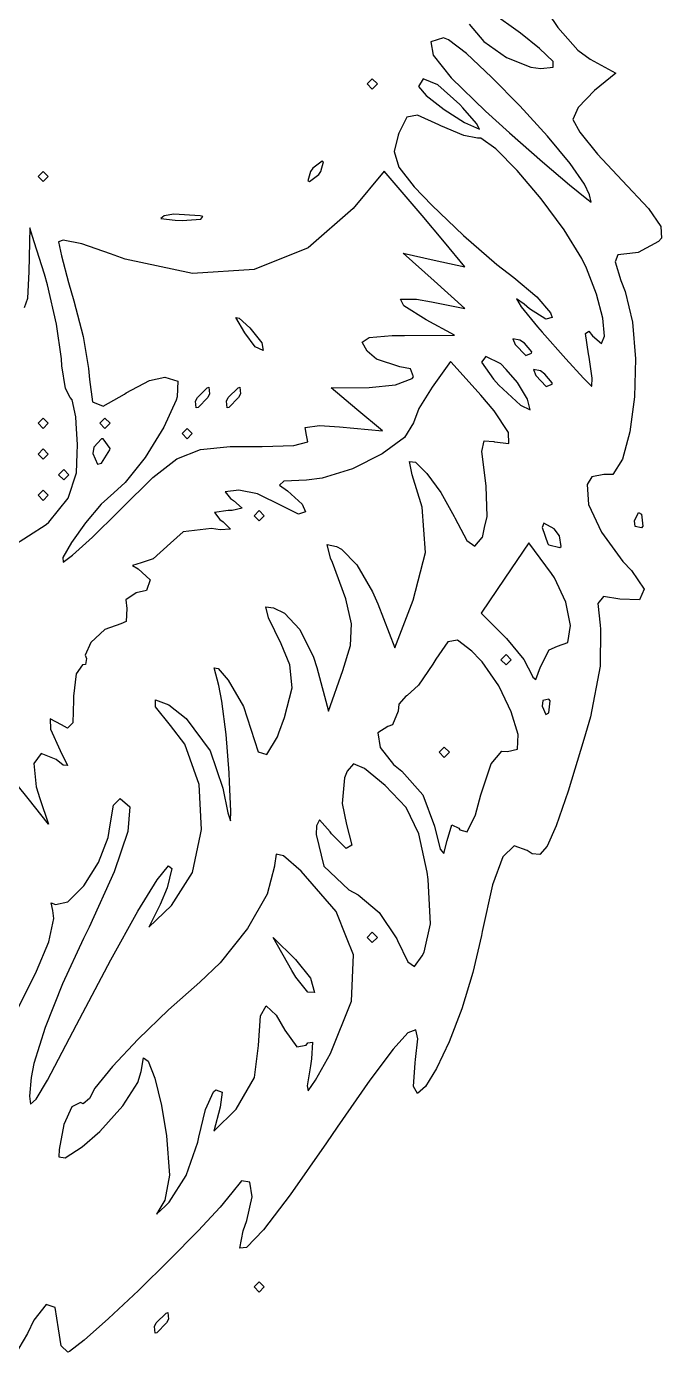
# Model space of a CAD drawing. Extents: x 92.4 to 145.1, y -113.9 to -57.5.
# Drawn here: x 96.1 to 98.56, y -88.77 to -83.6 of the extents above; entities that cross this region are included whole.
import ezdxf

# ---------------------------------------------------------------- set-up
doc = ezdxf.new("R2010")
doc.units = 0
doc.layers.add('BLACK', color=7, linetype='CONTINUOUS')

msp = doc.modelspace()

# ---------------------------------------------------------------- linework, layer by layer
at = {"layer": 'BLACK', "linetype": 'CONTINUOUS'}
for p, q in [((98.088859, -83.490986), (98.161107, -83.60041)), ((97.81659, -83.58756), (97.873959, -83.655129)), ((98.016791, -83.621939), (97.904064, -83.541878)), ((97.716643, -83.64), (97.667674, -83.656383)), ((97.736881, -83.648066), (97.716643, -83.64)), ((98.090564, -83.681556), (98.016791, -83.621939)), ((98.161107, -83.60041), (98.238865, -83.688142)), ((97.667674, -83.656383), (97.677136, -83.707557)), ((97.806513, -83.702), (97.736881, -83.648066)), ((97.873959, -83.655129), (97.961279, -83.71688)), ((98.143704, -83.732499), (98.090564, -83.681556)), ((98.238865, -83.688142), (98.287401, -83.723961)), ((97.677136, -83.707557), (97.747134, -83.796561)), ((97.903952, -83.793092), (97.806513, -83.702)), ((97.961279, -83.71688), (98.05639, -83.75505)), ((98.143283, -83.754892), (98.143704, -83.732499)), ((98.287401, -83.723961), (98.387245, -83.777396)), ((97.747134, -83.796561), (97.879771, -83.926433)), ((98.013855, -83.90539), (97.903952, -83.793092)), ((98.05639, -83.75505), (98.095629, -83.759801)), ((98.095629, -83.759801), (98.143283, -83.754892)), ((98.387245, -83.777396), (98.303622, -83.845109)), ((97.44, -83.8), (97.42, -83.82)), ((97.42, -83.82), (97.44, -83.84)), ((97.46, -83.82), (97.44, -83.8)), ((97.44, -83.84), (97.45, -83.83)), ((97.45, -83.83), (97.46, -83.82)), ((97.637612, -83.800642), (97.620071, -83.83)), ((97.620071, -83.83), (97.649944, -83.865268)), ((97.694294, -83.822918), (97.637612, -83.800642)), ((97.78, -83.9), (97.694294, -83.822918)), ((98.303622, -83.845109), (98.241023, -83.91121)), ((97.649944, -83.865268), (97.719465, -83.918811)), ((97.792238, -83.913152), (97.78, -83.9)), ((97.573932, -83.949697), (97.543268, -84.011432)), ((97.615792, -83.941401), (97.573932, -83.949697)), ((97.698291, -83.979116), (97.615792, -83.941401)), ((97.719465, -83.918811), (97.798628, -83.969558)), ((97.844609, -83.973662), (97.792238, -83.913152)), ((97.879771, -83.926433), (97.972915, -84.01)), ((98.120879, -84.022942), (98.013855, -83.90539)), ((98.241023, -83.91121), (98.22, -83.958316)), ((97.706563, -83.98333), (97.698291, -83.979116)), ((97.795399, -84.020772), (97.706563, -83.98333)), ((97.798628, -83.969558), (97.856972, -83.996342)), ((97.856972, -83.996342), (97.844609, -83.973662)), ((98.22, -83.958316), (98.246517, -84.007857)), ((97.540398, -84.01895), (97.525328, -84.083107)), ((97.543268, -84.011432), (97.540398, -84.01895)), ((97.849697, -84.030402), (97.795399, -84.020772)), ((97.861462, -84.031267), (97.849697, -84.030402)), ((97.919954, -84.071983), (97.861462, -84.031267)), ((97.972915, -84.01), (98.101846, -84.122452)), ((98.209678, -84.129796), (98.120879, -84.022942)), ((98.246517, -84.007857), (98.315975, -84.093678)), ((97.525328, -84.083107), (97.542746, -84.143216)), ((98.00327, -84.156184), (97.919954, -84.071983)), ((98.315975, -84.093678), (98.411533, -84.195342)), ((96.16, -84.16), (96.14, -84.18)), ((96.18, -84.18), (96.16, -84.16)), ((97.2, -84.16), (97.189807, -84.197395)), ((97.208217, -84.148159), (97.2, -84.16)), ((97.244721, -84.12), (97.208217, -84.148159)), ((97.231782, -84.17184), (97.24, -84.16)), ((97.24, -84.16), (97.250192, -84.122604)), ((97.250192, -84.122604), (97.244721, -84.12)), ((97.485479, -84.159387), (97.365731, -84.304663)), ((97.563794, -84.249693), (97.485479, -84.159387)), ((97.542746, -84.143216), (97.602937, -84.220778)), ((98.096694, -84.266841), (98.00327, -84.156184)), ((98.101846, -84.122452), (98.20647, -84.211971)), ((98.264911, -84.21), (98.209678, -84.129796)), ((96.14, -84.18), (96.16, -84.2)), ((96.16, -84.2), (96.162605, -84.197395)), ((96.162605, -84.197395), (96.18, -84.18)), ((97.189807, -84.197395), (97.195278, -84.2)), ((97.195278, -84.2), (97.231782, -84.17184)), ((98.20647, -84.211971), (98.27365, -84.26742)), ((98.284849, -84.2508), (98.264911, -84.21)), ((98.411533, -84.195342), (98.51402, -84.304023)), ((97.633646, -84.331436), (97.563794, -84.249693)), ((97.602937, -84.220778), (97.670899, -84.29178)), ((98.291394, -84.28), (98.284849, -84.2508)), ((97.365731, -84.304663), (97.191149, -84.457657)), ((97.670899, -84.29178), (97.794434, -84.409459)), ((98.185509, -84.386925), (98.096694, -84.266841)), ((98.27365, -84.26742), (98.291394, -84.28)), ((98.51402, -84.304023), (98.562424, -84.374438)), ((96.63, -84.332426), (96.61755, -84.34402)), ((96.61755, -84.34402), (96.67286, -84.350333)), ((96.66855, -84.326206), (96.63, -84.332426)), ((96.77, -84.332426), (96.66855, -84.326206)), ((96.67286, -84.350333), (96.7, -84.350719)), ((96.7, -84.350719), (96.772772, -84.346549)), ((96.781349, -84.336166), (96.77, -84.332426)), ((96.772772, -84.346549), (96.781349, -84.336166)), ((97.721054, -84.435989), (97.633646, -84.331436)), ((96.107909, -84.38), (96.103954, -84.55)), ((96.125104, -84.434226), (96.107909, -84.38)), ((97.794434, -84.409459), (97.924722, -84.522354)), ((98.255001, -84.499407), (98.185509, -84.386925)), ((98.562424, -84.374438), (98.564313, -84.419306)), ((96.164987, -84.56), (96.125104, -84.434226)), ((96.237784, -84.427694), (96.22, -84.434226)), ((96.22, -84.434226), (96.230817, -84.488826)), ((96.310967, -84.442476), (96.237784, -84.427694)), ((96.42148, -84.480583), (96.310967, -84.442476)), ((97.191149, -84.457657), (96.980117, -84.542435)), ((97.8, -84.531978), (97.721054, -84.435989)), ((98.553221, -84.433437), (98.474474, -84.475079)), ((98.564313, -84.419306), (98.553221, -84.433437)), ((96.230817, -84.488826), (96.25845, -84.591874)), ((96.478949, -84.501712), (96.42148, -84.480583)), ((96.740196, -84.55759), (96.478949, -84.501712)), ((97.68, -84.586163), (97.56, -84.478564)), ((97.56, -84.478564), (97.68, -84.505271)), ((97.68, -84.505271), (97.8, -84.531978)), ((97.924722, -84.522354), (97.99, -84.573579)), ((98.273406, -84.536717), (98.255001, -84.499407)), ((98.395218, -84.48441), (98.384467, -84.512044)), ((98.384467, -84.512044), (98.406673, -84.584508)), ((98.441688, -84.48), (98.395218, -84.48441)), ((98.474474, -84.475079), (98.441688, -84.48)), ((96.103954, -84.55), (96.099634, -84.65459)), ((96.177127, -84.600979), (96.164987, -84.56)), ((96.980117, -84.542435), (96.740196, -84.55759)), ((97.99, -84.573579), (98.079385, -84.648331)), ((98.311884, -84.637407), (98.273406, -84.536717)), ((96.212439, -84.754365), (96.177127, -84.600979)), ((96.25845, -84.591874), (96.279567, -84.663642)), ((97.8, -84.693762), (97.68, -84.586163)), ((98.406673, -84.584508), (98.422836, -84.627396)), ((96.099634, -84.65459), (96.086116, -84.691214)), ((96.279567, -84.663642), (96.315037, -84.801944)), ((97.562406, -84.683216), (97.549861, -84.65692)), ((97.549861, -84.65692), (97.612491, -84.657796)), ((97.612491, -84.657796), (97.67, -84.667881)), ((97.67, -84.667881), (97.8, -84.693762)), ((98.030499, -84.676972), (98.000179, -84.655775)), ((98.000179, -84.655775), (98.018805, -84.687246)), ((98.051653, -84.694858), (98.030499, -84.676972)), ((98.079385, -84.648331), (98.133062, -84.710417)), ((98.335909, -84.731494), (98.311884, -84.637407)), ((98.422836, -84.627396), (98.451784, -84.746179)), ((96.944015, -84.78818), (96.909858, -84.728157)), ((96.909858, -84.728157), (96.922694, -84.731229)), ((97.65, -84.737121), (97.562406, -84.683216)), ((98.018805, -84.687246), (98.081936, -84.764471)), ((98.114649, -84.73523), (98.051653, -84.694858)), ((98.14, -84.729008), (98.114649, -84.73523)), ((98.133062, -84.710417), (98.14, -84.729008)), ((96.231032, -84.889792), (96.212439, -84.754365)), ((96.922694, -84.731229), (96.963148, -84.769047)), ((96.963148, -84.769047), (97.010826, -84.827567)), ((97.76, -84.796796), (97.65, -84.737121)), ((98.081936, -84.764471), (98.100499, -84.78593)), ((98.343051, -84.801565), (98.335909, -84.731494)), ((98.451784, -84.746179), (98.463204, -84.888706)), ((96.315037, -84.801944), (96.336594, -84.927141)), ((96.984456, -84.842302), (96.944015, -84.78818)), ((97.010826, -84.827567), (97.016104, -84.857228)), ((97.400467, -84.824157), (97.419773, -84.811465)), ((97.42, -84.86), (97.400467, -84.824157)), ((97.419773, -84.811465), (97.428371, -84.805813)), ((97.428371, -84.805813), (97.517558, -84.799089)), ((97.517558, -84.799089), (97.565102, -84.798398)), ((97.565102, -84.798398), (97.76, -84.796796)), ((98.013819, -84.81618), (97.986447, -84.811465)), ((97.986447, -84.811465), (97.99618, -84.833819)), ((98.031588, -84.828528), (98.013819, -84.81618)), ((98.06, -84.86236), (98.031588, -84.828528)), ((98.100499, -84.78593), (98.192115, -84.889542)), ((98.269273, -84.790412), (98.281871, -84.781205)), ((98.280751, -84.87), (98.269273, -84.790412)), ((98.281871, -84.781205), (98.29696, -84.8)), ((98.29696, -84.8), (98.330878, -84.830205)), ((98.330878, -84.830205), (98.343051, -84.801565)), ((97.016104, -84.857228), (96.984456, -84.842302)), ((97.456704, -84.890851), (97.42, -84.86)), ((97.881628, -84.88), (97.865029, -84.902812)), ((97.939919, -84.908825), (97.881628, -84.88)), ((97.99618, -84.833819), (98.036456, -84.876761)), ((98.036456, -84.876761), (98.05961, -84.867952)), ((98.05961, -84.867952), (98.06, -84.86236)), ((98.283172, -84.882588), (98.280751, -84.87)), ((98.295337, -84.964589), (98.283172, -84.882588)), ((96.233029, -84.916481), (96.231032, -84.889792)), ((96.246762, -85.00427), (96.233029, -84.916481)), ((96.336594, -84.927141), (96.339567, -84.97)), ((97.547258, -84.92), (97.456704, -84.890851)), ((97.588442, -84.927892), (97.547258, -84.92)), ((97.6, -84.96), (97.588442, -84.927892)), ((97.743816, -84.9), (97.6722, -85)), ((97.746358, -84.902812), (97.743816, -84.9)), ((97.861908, -85.030631), (97.746358, -84.902812)), ((97.865029, -84.902812), (97.911567, -84.968772)), ((97.960106, -84.931465), (97.939919, -84.908825)), ((98.004496, -84.981248), (97.960106, -84.931465)), ((98.093819, -84.93618), (98.066447, -84.931465)), ((98.066447, -84.931465), (98.07618, -84.953819)), ((98.192115, -84.889542), (98.261172, -84.964848)), ((98.463204, -84.888706), (98.459178, -85.037116)), ((96.339567, -84.97), (96.351502, -85.056358)), ((96.482354, -85.021272), (96.573348, -84.973893)), ((96.573348, -84.973893), (96.632695, -84.961272)), ((96.632695, -84.961272), (96.683362, -84.976311)), ((96.683362, -84.976311), (96.681181, -85.037375)), ((97.530779, -84.990545), (97.595, -84.965688)), ((97.595, -84.965688), (97.6, -84.96)), ((97.911567, -84.968772), (97.93255, -84.991242)), ((98.043288, -85.046298), (98.004496, -84.981248)), ((98.07618, -84.953819), (98.116456, -84.996761)), ((98.111588, -84.948528), (98.093819, -84.93618)), ((98.14, -84.98236), (98.111588, -84.948528)), ((98.13961, -84.987952), (98.14, -84.98236)), ((98.261172, -84.964848), (98.293007, -84.995866)), ((98.293178, -84.99593), (98.295337, -84.964589)), ((96.264927, -85.039792), (96.246762, -85.00427)), ((96.393377, -85.073842), (96.475735, -85.026236)), ((96.475735, -85.026236), (96.482354, -85.021272)), ((96.681181, -85.037375), (96.677447, -85.05)), ((96.76, -85.04), (96.797688, -85.001799)), ((96.797688, -85.001799), (96.804721, -85)), ((96.80745, -85.025837), (96.8, -85.04)), ((96.804721, -85), (96.80745, -85.025837)), ((96.88, -85.04), (96.917688, -85.001799)), ((96.917688, -85.001799), (96.924721, -85)), ((96.92745, -85.025837), (96.92, -85.04)), ((96.924721, -85), (96.92745, -85.025837)), ((97.28, -85.002661), (97.427639, -85.00133)), ((97.38, -85.086241), (97.28, -85.002661)), ((97.427639, -85.00133), (97.530779, -84.990545)), ((97.6722, -85), (97.621136, -85.082676)), ((97.913635, -85.091255), (97.861908, -85.030631)), ((97.93255, -84.991242), (98.015679, -85.069322)), ((98.116456, -84.996761), (98.13961, -84.987952)), ((98.293007, -84.995866), (98.293178, -84.99593)), ((98.459178, -85.037116), (98.441787, -85.173549)), ((96.272908, -85.049147), (96.264927, -85.039792)), ((96.286524, -85.115464), (96.272908, -85.049147)), ((96.351502, -85.056358), (96.393377, -85.073842)), ((96.677447, -85.05), (96.629898, -85.155509)), ((96.752549, -85.054162), (96.76, -85.04)), ((96.755278, -85.08), (96.752549, -85.054162)), ((96.762311, -85.0782), (96.755278, -85.08)), ((96.8, -85.04), (96.762311, -85.0782)), ((96.872549, -85.054162), (96.88, -85.04)), ((96.875278, -85.08), (96.872549, -85.054162)), ((96.882311, -85.0782), (96.875278, -85.08)), ((96.92, -85.04), (96.882311, -85.0782)), ((97.48, -85.169821), (97.38, -85.086241)), ((97.621136, -85.082676), (97.600292, -85.138406)), ((98.015679, -85.069322), (98.053751, -85.087513)), ((98.053751, -85.087513), (98.043288, -85.046298)), ((96.14, -85.14), (96.16, -85.12)), ((96.16, -85.16), (96.14, -85.14)), ((96.16, -85.12), (96.18, -85.14)), ((96.18, -85.14), (96.16, -85.16)), ((96.288107, -85.14), (96.286524, -85.115464)), ((96.293556, -85.224447), (96.288107, -85.14)), ((96.4, -85.12), (96.38, -85.14)), ((96.38, -85.14), (96.4, -85.16)), ((96.42, -85.14), (96.4, -85.12)), ((96.4, -85.16), (96.42, -85.14)), ((97.600292, -85.138406), (97.565343, -85.195594)), ((97.969586, -85.176167), (97.913635, -85.091255)), ((96.629898, -85.155509), (96.556711, -85.273076)), ((96.7, -85.18), (96.72, -85.16)), ((96.72, -85.2), (96.7, -85.18)), ((96.72, -85.16), (96.74, -85.18)), ((96.74, -85.18), (96.72, -85.2)), ((97.179183, -85.157064), (97.235236, -85.14909)), ((97.184704, -85.185668), (97.179183, -85.157064)), ((97.189004, -85.212674), (97.184704, -85.185668)), ((97.235236, -85.14909), (97.312741, -85.154114)), ((97.312741, -85.154114), (97.48, -85.169821)), ((97.970802, -85.218715), (97.969586, -85.176167)), ((98.441787, -85.173549), (98.413113, -85.280145)), ((96.14, -85.26), (96.16, -85.24)), ((96.16, -85.24), (96.18, -85.26)), ((96.292322, -85.25824), (96.293556, -85.224447)), ((96.356823, -85.232372), (96.353333, -85.25824)), ((96.386666, -85.2), (96.356823, -85.232372)), ((96.393162, -85.200722), (96.386666, -85.2)), ((96.386666, -85.295879), (96.41967, -85.243123)), ((96.42, -85.237639), (96.393162, -85.200722)), ((96.41967, -85.243123), (96.42, -85.237639)), ((96.680008, -85.278851), (96.771666, -85.242071)), ((96.771666, -85.242071), (96.887192, -85.229753)), ((96.887192, -85.229753), (97.011963, -85.229759)), ((97.011963, -85.229759), (97.135243, -85.227117)), ((97.135243, -85.227117), (97.189004, -85.212674)), ((97.565343, -85.195594), (97.477858, -85.25948)), ((97.865333, -85.249793), (97.875114, -85.208647)), ((97.875114, -85.208647), (97.912434, -85.211584)), ((97.912434, -85.211584), (97.915467, -85.212725)), ((97.915467, -85.212725), (97.970802, -85.218715)), ((96.16, -85.28), (96.14, -85.26)), ((96.18, -85.26), (96.16, -85.28)), ((96.289592, -85.332991), (96.292322, -85.25824)), ((96.353333, -85.25824), (96.370672, -85.298575)), ((96.370672, -85.298575), (96.386666, -85.295879)), ((96.556711, -85.273076), (96.479249, -85.371016)), ((96.586223, -85.351579), (96.680008, -85.278851)), ((97.477858, -85.25948), (97.362751, -85.316727)), ((97.595312, -85.34), (97.584695, -85.288414)), ((97.584695, -85.288414), (97.607511, -85.290842)), ((97.607511, -85.290842), (97.651951, -85.335313)), ((97.878628, -85.351883), (97.865333, -85.249793)), ((98.413113, -85.280145), (98.375238, -85.339045)), ((96.22, -85.34), (96.24, -85.32)), ((96.24, -85.36), (96.22, -85.34)), ((96.24, -85.32), (96.26, -85.34)), ((96.26, -85.34), (96.24, -85.36)), ((96.257665, -85.431802), (96.289592, -85.332991)), ((97.362751, -85.316727), (97.244936, -85.353996)), ((97.634246, -85.465802), (97.595312, -85.34)), ((97.651951, -85.335313), (97.706211, -85.40986)), ((98.294041, -85.348508), (98.275319, -85.377773)), ((98.339792, -85.339871), (98.294041, -85.348508)), ((98.375238, -85.339045), (98.339792, -85.339871)), ((96.14, -85.42), (96.16, -85.4)), ((96.16, -85.4), (96.18, -85.42)), ((96.479249, -85.371016), (96.434182, -85.41077)), ((96.464317, -85.47174), (96.586223, -85.351579)), ((96.921099, -85.400612), (96.867928, -85.407095)), ((96.993408, -85.414631), (96.921099, -85.400612)), ((97.096341, -85.365766), (97.079372, -85.380709)), ((97.079372, -85.380709), (97.11, -85.403203)), ((97.184084, -85.361216), (97.096341, -85.365766)), ((97.244936, -85.353996), (97.184084, -85.361216)), ((97.883256, -85.384833), (97.878628, -85.351883)), ((97.886054, -85.502613), (97.883256, -85.384833)), ((98.275319, -85.377773), (98.281219, -85.455501)), ((96.16, -85.44), (96.14, -85.42)), ((96.18, -85.42), (96.16, -85.44)), ((96.181706, -85.524447), (96.257665, -85.431802)), ((96.434182, -85.41077), (96.385478, -85.455281)), ((96.867928, -85.407095), (96.888549, -85.432386)), ((96.888549, -85.432386), (96.9, -85.44)), ((96.9, -85.44), (96.933974, -85.47017)), ((97.091099, -85.462268), (96.993408, -85.414631)), ((97.11, -85.403203), (97.167744, -85.454419)), ((97.706211, -85.40986), (97.758483, -85.502514)), ((96.385478, -85.455281), (96.325069, -85.527443)), ((96.351257, -85.583522), (96.451701, -85.48458)), ((96.451701, -85.48458), (96.464317, -85.47174)), ((96.88, -85.48), (96.826853, -85.487165)), ((96.826853, -85.487165), (96.847404, -85.514565)), ((96.894971, -85.479625), (96.88, -85.48)), ((96.933974, -85.47017), (96.894971, -85.479625)), ((96.98, -85.5), (97, -85.48)), ((97, -85.52), (96.98, -85.5)), ((97, -85.48), (97.02, -85.5)), ((97.02, -85.5), (97, -85.52)), ((97.15291, -85.494164), (97.091099, -85.462268)), ((97.18, -85.484255), (97.15291, -85.494164)), ((97.167744, -85.454419), (97.18, -85.484255)), ((97.646426, -85.642807), (97.634246, -85.465802)), ((97.758483, -85.502514), (97.761189, -85.508157)), ((97.876622, -85.545333), (97.886054, -85.502613)), ((98.281219, -85.455501), (98.331928, -85.563797)), ((98.46, -85.52), (98.474635, -85.487075)), ((98.474635, -85.487075), (98.486666, -85.493333)), ((98.486666, -85.493333), (98.491453, -85.540803)), ((96.034287, -85.62228), (96.171652, -85.534255)), ((96.171652, -85.534255), (96.181706, -85.524447)), ((96.325069, -85.527443), (96.269833, -85.604159)), ((96.814247, -85.54949), (96.704097, -85.562902)), ((96.848862, -85.554381), (96.814247, -85.54949)), ((96.847404, -85.514565), (96.86, -85.523744)), ((96.888136, -85.551766), (96.848862, -85.554381)), ((96.86, -85.523744), (96.888136, -85.551766)), ((97.761189, -85.508157), (97.807573, -85.595694)), ((97.868036, -85.584219), (97.876622, -85.545333)), ((98.107061, -85.528783), (98.1, -85.545333)), ((98.1, -85.545333), (98.122714, -85.608924)), ((98.147333, -85.551333), (98.107061, -85.528783)), ((98.168479, -85.578238), (98.147333, -85.551333)), ((98.462886, -85.541175), (98.46, -85.52)), ((98.486666, -85.546666), (98.462886, -85.541175)), ((98.491453, -85.540803), (98.486666, -85.546666)), ((96.269833, -85.604159), (96.236643, -85.662332)), ((96.274606, -85.653474), (96.351257, -85.583522)), ((96.655416, -85.606358), (96.587797, -85.666874)), ((96.704097, -85.562902), (96.655416, -85.606358)), ((97.807573, -85.595694), (97.838625, -85.618069)), ((97.838625, -85.618069), (97.867711, -85.584798)), ((97.867711, -85.584798), (97.868036, -85.584219)), ((98.048849, -85.605267), (97.955877, -85.742268)), ((98.136968, -85.724454), (98.048849, -85.605267)), ((98.174, -85.619333), (98.168479, -85.578238)), ((98.331928, -85.563797), (98.414645, -85.677722)), ((96.237473, -85.68), (96.274606, -85.653474)), ((97.27767, -85.664418), (97.26413, -85.612218)), ((97.26413, -85.612218), (97.300202, -85.618962)), ((97.300202, -85.618962), (97.320533, -85.629901)), ((97.320533, -85.629901), (97.379417, -85.690947)), ((97.599166, -85.827749), (97.646426, -85.642807)), ((98.122714, -85.608924), (98.126666, -85.613333)), ((98.126666, -85.613333), (98.169504, -85.622822)), ((98.169504, -85.622822), (98.174, -85.619333)), ((96.236643, -85.662332), (96.237473, -85.68)), ((96.541169, -85.683157), (96.507493, -85.692852)), ((96.507493, -85.692852), (96.53, -85.706491)), ((96.53, -85.706491), (96.576646, -85.748842)), ((96.587797, -85.666874), (96.541169, -85.683157)), ((97.284833, -85.682219), (97.27767, -85.664418)), ((97.337187, -85.822538), (97.284833, -85.682219)), ((97.379417, -85.690947), (97.440734, -85.795907)), ((98.414645, -85.677722), (98.447336, -85.712857)), ((96.576646, -85.748842), (96.561597, -85.789956)), ((97.955877, -85.742268), (97.862906, -85.879269)), ((98.148667, -85.741374), (98.136968, -85.724454)), ((98.193048, -85.835761), (98.148667, -85.741374)), ((98.447336, -85.712857), (98.497057, -85.785788)), ((96.521255, -85.8), (96.480901, -85.826502)), ((96.561597, -85.789956), (96.521255, -85.8)), ((97.440734, -85.795907), (97.460971, -85.842485)), ((98.338874, -85.814197), (98.31734, -85.841651)), ((98.402492, -85.824199), (98.338874, -85.814197)), ((98.497057, -85.785788), (98.479488, -85.826462)), ((96.480901, -85.826502), (96.485534, -85.86)), ((96.485534, -85.86), (96.482454, -85.9113)), ((97.036548, -85.896929), (97.026324, -85.854285)), ((97.026324, -85.854285), (97.055789, -85.857552)), ((97.055789, -85.857552), (97.098641, -85.879272)), ((97.359456, -85.920708), (97.337187, -85.822538)), ((97.460971, -85.842485), (97.528033, -86.014007)), ((97.57949, -85.879269), (97.599166, -85.827749)), ((98.211001, -85.927232), (98.193048, -85.835761)), ((98.31734, -85.841651), (98.325486, -85.9259)), ((98.479488, -85.826462), (98.402492, -85.824199)), ((96.482454, -85.9113), (96.461422, -85.92)), ((97.085019, -85.998044), (97.036548, -85.896929)), ((97.098641, -85.879272), (97.157758, -85.942522)), ((97.528033, -86.014007), (97.57949, -85.879269)), ((97.862906, -85.879269), (97.961453, -85.977816)), ((96.399975, -85.942766), (96.344753, -85.992726)), ((96.461422, -85.92), (96.399975, -85.942766)), ((97.157758, -85.942522), (97.210692, -86.049947)), ((97.354702, -86.004417), (97.359456, -85.920708)), ((98.200621, -85.99234), (98.211001, -85.927232)), ((98.325486, -85.9259), (98.32784, -85.940566)), ((98.32784, -85.940566), (98.326609, -86.084716)), ((96.344753, -85.992726), (96.322778, -86.04237)), ((97.119712, -86.079861), (97.085019, -85.998044)), ((97.325985, -86.101354), (97.354702, -86.004417)), ((97.733692, -85.990515), (97.687122, -86.057269)), ((97.771856, -85.983239), (97.733692, -85.990515)), ((97.827565, -86.026846), (97.771856, -85.983239)), ((97.961453, -85.977816), (98.029493, -86.058678)), ((98.093987, -86.087639), (98.127995, -86.02162)), ((98.127995, -86.02162), (98.16, -86.007639)), ((98.16, -86.007639), (98.200621, -85.99234)), ((96.322778, -86.04237), (96.328571, -86.055238)), ((96.328571, -86.055238), (96.324519, -86.078795)), ((97.210692, -86.049947), (97.223727, -86.09068)), ((97.687122, -86.057269), (97.675235, -86.077293)), ((97.859133, -86.06), (97.827565, -86.026846)), ((97.86715, -86.06842), (97.859133, -86.06)), ((97.931608, -86.161865), (97.86715, -86.06842)), ((97.96, -86.04), (97.94, -86.06)), ((97.94, -86.06), (97.96, -86.08)), ((97.98, -86.06), (97.96, -86.04)), ((97.96, -86.08), (97.98, -86.06)), ((98.029493, -86.058678), (98.063368, -86.123798)), ((96.288132, -86.115035), (96.277906, -86.201037)), ((96.313465, -86.08), (96.288132, -86.115035)), ((96.324519, -86.078795), (96.313465, -86.08)), ((96.842653, -86.16), (96.825249, -86.091178)), ((96.825249, -86.091178), (96.840363, -86.093742)), ((96.840363, -86.093742), (96.879514, -86.14)), ((97.127957, -86.16883), (97.119712, -86.079861)), ((97.223727, -86.09068), (97.270171, -86.26)), ((97.270171, -86.26), (97.325985, -86.101354)), ((97.675235, -86.077293), (97.61922, -86.158674)), ((98.063368, -86.123798), (98.063987, -86.128181)), ((98.075322, -86.136393), (98.093987, -86.087639)), ((98.326609, -86.084716), (98.288175, -86.28154)), ((96.855304, -86.221393), (96.842653, -86.16)), ((96.879514, -86.14), (96.938484, -86.242489)), ((97.098617, -86.284189), (97.127957, -86.16883)), ((97.61922, -86.158674), (97.575865, -86.199038)), ((97.969587, -86.24), (97.931608, -86.161865)), ((98.063987, -86.128181), (98.075322, -86.136393)), ((96.278166, -86.217734), (96.275168, -86.305905)), ((96.277906, -86.201037), (96.278166, -86.217734)), ((96.596591, -86.24381), (96.597418, -86.215777)), ((96.597418, -86.215777), (96.648364, -86.236005)), ((96.871914, -86.351358), (96.855304, -86.221393)), ((97.571375, -86.2), (97.543507, -86.232518)), ((97.575865, -86.199038), (97.571375, -86.2)), ((98.102886, -86.218824), (98.1, -86.24)), ((98.126666, -86.213333), (98.102886, -86.218824)), ((98.131453, -86.219196), (98.126666, -86.213333)), ((98.126666, -86.266666), (98.131453, -86.219196)), ((96.655649, -86.315649), (96.596591, -86.24381)), ((96.648364, -86.236005), (96.716378, -86.287948)), ((96.938484, -86.242489), (96.967483, -86.33)), ((97.54, -86.26), (97.518401, -86.31323)), ((97.543507, -86.232518), (97.54, -86.26)), ((97.980328, -86.262097), (97.969587, -86.24)), ((98.006684, -86.350433), (97.980328, -86.262097)), ((98.1, -86.24), (98.114635, -86.272924)), ((98.114635, -86.272924), (98.126666, -86.266666)), ((96.231368, -86.312836), (96.187289, -86.290055)), ((96.187289, -86.290055), (96.188288, -86.329564)), ((96.188288, -86.329564), (96.226548, -86.412629)), ((96.253988, -86.326755), (96.231368, -86.312836)), ((96.275168, -86.305905), (96.253988, -86.326755)), ((96.710306, -86.388459), (96.655649, -86.315649)), ((96.716378, -86.287948), (96.809413, -86.414521)), ((96.967483, -86.33), (96.995729, -86.418182)), ((97.076535, -86.344348), (97.098617, -86.284189)), ((97.5, -86.32), (97.461045, -86.344348)), ((97.518401, -86.31323), (97.5, -86.32)), ((98.288175, -86.28154), (98.263118, -86.370702)), ((96.883288, -86.5), (96.871914, -86.351358)), ((97.029588, -86.428453), (97.070702, -86.360239)), ((97.070702, -86.360239), (97.076535, -86.344348)), ((97.461045, -86.344348), (97.471058, -86.401565)), ((98.004052, -86.408193), (98.006684, -86.350433)), ((98.263118, -86.370702), (98.201087, -86.571721)), ((96.151655, -86.424192), (96.124069, -86.463685)), ((96.210438, -86.44833), (96.151655, -86.424192)), ((96.226548, -86.412629), (96.254525, -86.471451)), ((96.766123, -86.545378), (96.710306, -86.388459)), ((96.809413, -86.414521), (96.858661, -86.56)), ((96.995729, -86.418182), (97.029588, -86.428453)), ((97.471058, -86.401565), (97.522479, -86.46791)), ((97.7, -86.42), (97.72, -86.4)), ((97.72, -86.44), (97.7, -86.42)), ((97.72, -86.4), (97.74, -86.42)), ((97.74, -86.42), (97.72, -86.44)), ((97.902304, -86.464374), (97.943272, -86.415776)), ((97.943272, -86.415776), (97.965807, -86.416693)), ((97.965807, -86.416693), (98.004052, -86.408193)), ((96.124069, -86.463685), (96.132737, -86.554834)), ((96.237981, -86.470029), (96.210438, -86.44833)), ((96.254525, -86.471451), (96.237981, -86.470029)), ((97.366751, -86.465371), (97.34269, -86.493297)), ((97.409108, -86.482846), (97.366751, -86.465371)), ((97.490506, -86.549599), (97.409108, -86.482846)), ((97.522479, -86.46791), (97.555121, -86.493125)), ((97.862692, -86.585879), (97.902304, -86.464374)), ((96.101551, -86.6), (96.021778, -86.5)), ((96.885107, -86.536365), (96.883288, -86.5)), ((96.890049, -86.648858), (96.885107, -86.536365)), ((97.332172, -86.519997), (97.322978, -86.619016)), ((97.34269, -86.493297), (97.332172, -86.519997)), ((97.555121, -86.493125), (97.636389, -86.585922)), ((96.132737, -86.554834), (96.146405, -86.6)), ((96.776165, -86.720918), (96.766123, -86.545378)), ((96.858661, -86.56), (96.878741, -86.656007)), ((97.571688, -86.634589), (97.490506, -86.549599)), ((97.636389, -86.585922), (97.682492, -86.707725)), ((97.840873, -86.663019), (97.862692, -86.585879)), ((98.201087, -86.571721), (98.155354, -86.706231)), ((96.181324, -86.7), (96.101551, -86.6)), ((96.146405, -86.6), (96.181324, -86.7)), ((96.42, -86.701619), (96.433493, -86.625675)), ((96.433493, -86.625675), (96.46, -86.6)), ((96.46, -86.6), (96.497184, -86.63236)), ((96.497184, -86.63236), (96.488986, -86.727942)), ((97.322978, -86.619016), (97.340151, -86.700398)), ((97.621366, -86.736692), (97.571688, -86.634589)), ((96.878741, -86.656007), (96.888565, -86.687183)), ((96.888565, -86.687183), (96.890049, -86.648858)), ((97.235056, -86.683378), (97.222815, -86.705521)), ((97.275681, -86.73), (97.235056, -86.683378)), ((97.809086, -86.729351), (97.840873, -86.663019)), ((96.413064, -86.751435), (96.42, -86.701619)), ((96.488986, -86.727942), (96.436, -86.884496)), ((96.740318, -86.887081), (96.772048, -86.74)), ((96.772048, -86.74), (96.776165, -86.720918)), ((97.222815, -86.705521), (97.221884, -86.74)), ((97.221884, -86.74), (97.251684, -86.863419)), ((97.281482, -86.737529), (97.275681, -86.73)), ((97.338349, -86.79404), (97.281482, -86.737529)), ((97.340151, -86.700398), (97.360058, -86.780675)), ((97.652844, -86.886333), (97.621366, -86.736692)), ((97.682492, -86.707725), (97.704055, -86.796745)), ((97.731002, -86.763515), (97.749664, -86.701954)), ((97.749664, -86.701954), (97.776392, -86.714551)), ((97.776392, -86.714551), (97.781011, -86.721636)), ((97.781011, -86.721636), (97.809086, -86.729351)), ((98.155354, -86.706231), (98.12053, -86.784723)), ((96.375039, -86.848437), (96.413064, -86.751435)), ((97.360058, -86.780675), (97.338349, -86.79404)), ((97.704055, -86.796745), (97.718419, -86.813094)), ((97.718419, -86.813094), (97.731002, -86.763515)), ((97.991517, -86.783914), (97.948014, -86.826474)), ((98.041792, -86.801487), (97.991517, -86.783914)), ((98.12053, -86.784723), (98.091223, -86.817693)), ((96.317581, -86.939607), (96.375039, -86.848437)), ((97.066073, -86.816288), (97.059862, -86.859883)), ((97.095118, -86.822925), (97.066073, -86.816288)), ((97.1638, -86.883027), (97.095118, -86.822925)), ((97.948014, -86.826474), (97.907829, -86.935622)), ((98.062042, -86.815634), (98.041792, -86.801487)), ((98.091223, -86.817693), (98.062042, -86.815634)), ((96.436, -86.884496), (96.338816, -87.099773)), ((96.602861, -86.915861), (96.647331, -86.862056)), ((96.65985, -86.872629), (96.642735, -86.94793)), ((96.647331, -86.862056), (96.65985, -86.872629)), ((96.65847, -87.015869), (96.740318, -86.887081)), ((97.05985, -86.863027), (97.030876, -86.972251)), ((97.059862, -86.859883), (97.05985, -86.863027)), ((97.298817, -87.039494), (97.1638, -86.883027)), ((97.251684, -86.863419), (97.349124, -86.95497)), ((97.656821, -86.914325), (97.652844, -86.886333)), ((96.256464, -87.001894), (96.317581, -86.939607)), ((96.527502, -87.038254), (96.602861, -86.915861)), ((96.642735, -86.94793), (96.615451, -87.012629)), ((97.666849, -87.087485), (97.656821, -86.914325)), ((97.907829, -86.935622), (97.86751, -87.11781)), ((96.207458, -87.012248), (96.256464, -87.001894)), ((97.030876, -86.972251), (96.954999, -87.105917)), ((97.349124, -86.95497), (97.384596, -86.97409)), ((97.384596, -86.97409), (97.46645, -87.042758)), ((96.197341, -87.035698), (96.19066, -87.005887)), ((96.19066, -87.005887), (96.207458, -87.012248)), ((96.201708, -87.066798), (96.197341, -87.035698)), ((96.422596, -87.227034), (96.527502, -87.038254)), ((96.615451, -87.012629), (96.570903, -87.1)), ((96.570903, -87.1), (96.65847, -87.015869)), ((97.339615, -87.14), (97.298817, -87.039494)), ((97.46645, -87.042758), (97.534862, -87.14538)), ((96.181511, -87.156784), (96.201708, -87.066798)), ((96.338816, -87.099773), (96.316794, -87.144345)), ((96.954999, -87.105917), (96.848274, -87.239103)), ((97.6412, -87.197757), (97.666849, -87.087485)), ((96.134138, -87.271878), (96.181511, -87.156784)), ((96.316794, -87.144345), (96.235444, -87.320493)), ((97.127226, -87.269092), (97.054452, -87.14)), ((97.054452, -87.14), (97.141948, -87.225833)), ((97.367264, -87.208112), (97.339615, -87.14)), ((97.44, -87.12), (97.42, -87.14)), ((97.42, -87.14), (97.44, -87.16)), ((97.46, -87.14), (97.44, -87.12)), ((97.44, -87.16), (97.46, -87.14)), ((97.534862, -87.14538), (97.53783, -87.151897)), ((97.53783, -87.151897), (97.577803, -87.235395)), ((97.864828, -87.132191), (97.831362, -87.277162)), ((97.86751, -87.11781), (97.864828, -87.132191)), ((97.359428, -87.388765), (97.367264, -87.208112)), ((97.63367, -87.211696), (97.6412, -87.197757)), ((96.289486, -87.48), (96.422596, -87.227034)), ((96.848274, -87.239103), (96.769171, -87.314275)), ((97.141948, -87.225833), (97.199416, -87.299158)), ((97.577803, -87.235395), (97.604008, -87.252781)), ((97.604008, -87.252781), (97.63367, -87.211696)), ((96.041233, -87.46), (96.134138, -87.271878)), ((97.14226, -87.294323), (97.127226, -87.269092)), ((97.188743, -87.352864), (97.14226, -87.294323)), ((97.199416, -87.299158), (97.214722, -87.354923)), ((97.831362, -87.277162), (97.787542, -87.418571)), ((96.235444, -87.320493), (96.168046, -87.491166)), ((96.769171, -87.314275), (96.647966, -87.421447)), ((97.214722, -87.354925), (97.188743, -87.352864)), ((97.214722, -87.354923), (97.214722, -87.354925)), ((97.005735, -87.445239), (97.027443, -87.406698)), ((97.027443, -87.406698), (97.066721, -87.44327)), ((97.276965, -87.591832), (97.359428, -87.388765)), ((96.647966, -87.421447), (96.529731, -87.536196)), ((96.99802, -87.560994), (97.005735, -87.445239)), ((97.066721, -87.44327), (97.100408, -87.500763)), ((97.787542, -87.418571), (97.738712, -87.546355)), ((96.168046, -87.491166), (96.124141, -87.630967)), ((96.248289, -87.559625), (96.289486, -87.48)), ((97.100408, -87.500763), (97.14638, -87.565536)), ((97.57859, -87.510944), (97.520722, -87.574969)), ((97.609273, -87.499273), (97.57859, -87.510944)), ((97.617654, -87.535378), (97.609273, -87.499273)), ((96.176338, -87.695686), (96.248289, -87.559625)), ((96.529731, -87.536196), (96.429232, -87.64294)), ((96.98141, -87.684958), (96.99802, -87.560994)), ((97.14638, -87.565536), (97.182589, -87.559708)), ((97.182589, -87.559708), (97.189594, -87.550763)), ((97.189594, -87.550763), (97.207577, -87.54706)), ((97.207577, -87.54706), (97.203984, -87.612557)), ((97.608612, -87.614677), (97.617654, -87.535378)), ((97.738712, -87.546355), (97.690215, -87.650453)), ((96.541216, -87.661757), (96.549626, -87.608961)), ((96.549626, -87.608961), (96.56886, -87.621898)), ((96.56886, -87.621898), (96.593935, -87.687878)), ((97.203984, -87.612557), (97.199392, -87.64)), ((97.21943, -87.695353), (97.276965, -87.591832)), ((97.520722, -87.574969), (97.430787, -87.695928)), ((97.606417, -87.628751), (97.608612, -87.614677)), ((96.124141, -87.630967), (96.113462, -87.685518)), ((96.429232, -87.64294), (96.361232, -87.726097)), ((96.528571, -87.704504), (96.541216, -87.661757)), ((97.199392, -87.64), (97.186613, -87.717102)), ((97.600151, -87.720014), (97.606417, -87.628751)), ((97.690215, -87.650453), (97.647393, -87.720804)), ((96.113462, -87.685518), (96.106663, -87.758121)), ((96.13249, -87.769756), (96.176338, -87.695686)), ((96.361232, -87.726097), (96.34, -87.767183)), ((96.469977, -87.795893), (96.528571, -87.704504)), ((96.593935, -87.687878), (96.619868, -87.794211)), ((96.909943, -87.807833), (96.98141, -87.684958)), ((97.186613, -87.717102), (97.190924, -87.737024)), ((97.190924, -87.737024), (97.21943, -87.695353)), ((97.430787, -87.695928), (97.303904, -87.8784)), ((97.615591, -87.747345), (97.600151, -87.720014)), ((97.647393, -87.720804), (97.615591, -87.747345)), ((96.106663, -87.758121), (96.111135, -87.788384)), ((96.111135, -87.788384), (96.13249, -87.769756)), ((96.34, -87.767183), (96.315862, -87.787831)), ((96.79072, -87.810134), (96.822945, -87.741003)), ((96.822945, -87.741003), (96.831555, -87.732858)), ((96.831555, -87.732858), (96.855962, -87.741781)), ((96.855962, -87.741781), (96.848224, -87.80071)), ((96.271025, -87.798907), (96.239967, -87.868297)), ((96.304547, -87.78281), (96.271025, -87.798907)), ((96.315862, -87.787831), (96.304547, -87.78281)), ((96.38, -87.895131), (96.469977, -87.795893)), ((96.619868, -87.794211), (96.639611, -87.912346)), ((96.765111, -87.917048), (96.79072, -87.810134)), ((96.848224, -87.80071), (96.823846, -87.893931)), ((96.823846, -87.893931), (96.909943, -87.807833)), ((96.239967, -87.868297), (96.221868, -87.964676)), ((97.303904, -87.8784), (97.26191, -87.939937)), ((96.311053, -87.955264), (96.38, -87.895131)), ((96.639611, -87.912346), (96.650802, -88.065198)), ((96.76144, -87.936671), (96.765111, -87.917048)), ((96.221868, -87.964676), (96.220546, -87.993373)), ((96.245611, -87.998088), (96.311053, -87.955264)), ((96.716111, -88.066849), (96.76144, -87.936671)), ((97.26191, -87.939937), (97.120683, -88.141793)), ((96.220546, -87.993373), (96.245611, -87.998088)), ((96.650802, -88.065198), (96.632874, -88.162464)), ((96.649857, -88.169895), (96.716111, -88.066849)), ((96.931638, -88.086632), (96.893283, -88.133422)), ((96.963326, -88.092825), (96.931638, -88.086632)), ((96.893283, -88.133422), (96.848879, -88.189636)), ((96.972823, -88.149678), (96.963326, -88.092825)), ((96.600504, -88.2169), (96.634799, -88.185445)), ((96.632874, -88.162464), (96.614076, -88.194306)), ((96.634799, -88.185445), (96.649857, -88.169895)), ((96.848879, -88.189636), (96.763178, -88.281854)), ((96.951667, -88.241526), (96.972823, -88.149678)), ((97.120683, -88.141793), (97.0169, -88.277635)), ((96.614076, -88.194306), (96.600504, -88.2169)), ((96.937229, -88.28226), (96.951667, -88.241526)), ((96.763178, -88.281854), (96.651795, -88.39487)), ((96.924471, -88.348551), (96.937229, -88.28226)), ((97.0169, -88.277635), (96.951262, -88.346782)), ((96.951262, -88.346782), (96.924471, -88.348551)), ((96.651795, -88.39487), (96.530349, -88.513481)), ((96.98, -88.5), (97, -88.48)), ((97, -88.52), (96.98, -88.5)), ((97, -88.48), (97.02, -88.5)), ((97.02, -88.5), (97, -88.52)), ((96.530349, -88.513481), (96.414456, -88.62248)), ((96.171674, -88.568603), (96.123618, -88.629667)), ((96.206546, -88.579421), (96.171674, -88.568603)), ((96.22, -88.663333), (96.206546, -88.579421)), ((96.6, -88.64), (96.637688, -88.601799)), ((96.637688, -88.601799), (96.644721, -88.6)), ((96.644721, -88.6), (96.64745, -88.625837)), ((96.123618, -88.629667), (96.099577, -88.681021)), ((96.414456, -88.62248), (96.319735, -88.706665)), ((96.592549, -88.654162), (96.6, -88.64)), ((96.595278, -88.68), (96.592549, -88.654162)), ((96.64, -88.64), (96.602311, -88.6782)), ((96.64745, -88.625837), (96.64, -88.64)), ((96.099577, -88.681021), (96.048297, -88.766357)), ((96.229677, -88.729663), (96.22, -88.663333)), ((96.319735, -88.706665), (96.261803, -88.750829)), ((96.602311, -88.6782), (96.595278, -88.68)), ((96.256548, -88.753333), (96.229677, -88.729663)), ((96.261803, -88.750829), (96.256548, -88.753333))]:
    msp.add_line(p, q, dxfattribs=at)

doc.saveas('drawing.dxf')
